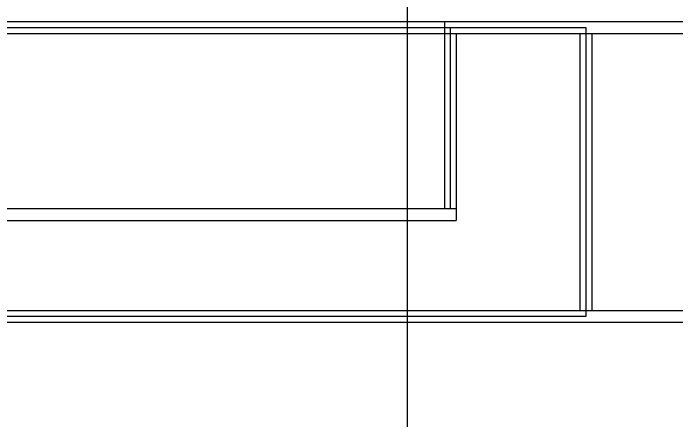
# Model space of a CAD drawing. Header units: metres. Extents: x -170 to 1091, y -90 to 504.
# Drawn here: x 188.39 to 207.93, y 31.45 to 43.45 of the extents above; entities that cross this region are included whole.
import ezdxf

# ---------------------------------------------------------------- set-up
doc = ezdxf.new("R2010")
doc.units = ezdxf.units.M
doc.linetypes.add('CENTER2', pattern=[28.575, 19.05, -3.175, 3.175, -3.175])
doc.layers.add('EQPT', color=7, linetype='CONTINUOUS', lineweight=40)
doc.layers.add('方格网', color=6, linetype='CONTINUOUS')

msp = doc.modelspace()

# ---------------------------------------------------------------- linework, layer by layer
at = {"color": 0, "lineweight": -2}
for p, q in [((213.435, 43.2, 0), (172.085, 43.2, 0)), ((201.085, 43.2, 0), (201.085, 37.7, 0)), ((213.085, 42.85, 0), (172.435, 42.85, 0)), ((201.435, 42.85, 0), (201.435, 37.35, 0)), ((205.085, 34.7, 0), (205.085, 42.85, 0)), ((172.085, 37.7, 0), (201.435, 37.7, 0)), ((172.085, 37.35, 0), (201.435, 37.35, 0)), ((179.669, 34.7, 0), (213.085, 34.7, 0)), ((172.085, 34.35, 0), (213.435, 34.35, 0))]:
    msp.add_line(p, q, dxfattribs=at)
at = {"layer": 'EQPT', "linetype": 'CENTER2', "lineweight": -2, "ltscale": 5}
for p, q in [((205.26, 43.025, 0), (172.26, 43.025, 0)), ((201.26, 43.025, 0), (201.26, 37.7, 0)), ((205.26, 34.525, 0), (205.26, 43.025, 0)), ((205.435, 34.7, 0), (205.435, 42.85, 0)), ((172.26, 34.525, 0), (205.26, 34.525, 0))]:
    msp.add_line(p, q, dxfattribs=at)
at = {"layer": '方格网', "color": 6, "linetype": 'Continuous'}
msp.add_line((200, -54.65), (200, 494.065), dxfattribs=at)

doc.saveas('drawing.dxf')
